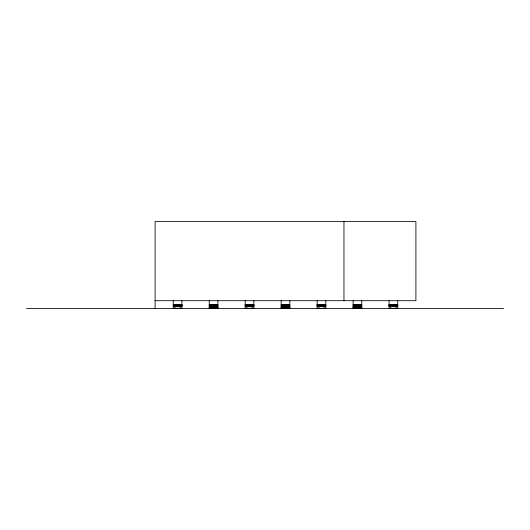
<?xml version="1.0" encoding="UTF-8"?>
<svg xmlns="http://www.w3.org/2000/svg" width="530" height="530" viewBox="0 0 530 530"><rect width="100%" height="100%" fill="white"/><g stroke="black" fill="none" stroke-linecap="round" stroke-linejoin="round"><path stroke-width="0.79" d="M155.105 300.702L415.904 300.702L415.904 221.56L155.105 221.56L155.105 308.44M173.27 304.392L181.903 304.392M209.244 304.392L217.876 304.392M245.218 304.392L253.85 304.392M281.185 304.392L289.824 304.392M317.159 304.392L325.791 304.392M353.132 304.392L361.765 304.392M389.106 304.392L397.738 304.392M173.27 304.671L181.903 304.671M245.218 304.671L253.85 304.671M317.159 304.671L325.791 304.671M389.106 304.671L397.738 304.671M173.27 304.949L181.903 304.949M209.244 304.916L217.876 304.916M245.218 304.949L253.85 304.949M281.185 304.916L289.824 304.916M317.159 304.949L325.791 304.949M353.132 304.916L361.765 304.916M389.106 304.949L397.738 304.949M173.27 305.207L181.903 305.207M245.218 305.207L253.85 305.207M317.159 305.207L325.791 305.207M389.106 305.207L397.738 305.207M173.27 305.446L181.903 305.446M209.244 305.439L217.876 305.439M245.218 305.446L253.85 305.446M281.185 305.439L289.824 305.439M317.159 305.446L325.791 305.446M353.132 305.439L361.765 305.439M389.106 305.446L397.738 305.446M173.27 305.664L181.903 305.664M245.218 305.664L253.85 305.664M317.159 305.664L325.791 305.664M389.106 305.664L397.738 305.664M173.27 305.843L181.903 305.843M245.218 305.843L253.85 305.843M317.159 305.843L325.791 305.843M389.106 305.843L397.738 305.843M173.27 305.995L181.903 305.995M209.244 305.936L217.876 305.936M245.218 305.995L253.85 305.995M281.185 305.936L289.824 305.936M317.159 305.995L325.791 305.995M353.132 305.936L361.765 305.936M389.106 305.995L397.738 305.995M173.27 306.101L181.903 306.101M245.218 306.101L253.85 306.101M317.159 306.101L325.791 306.101M389.106 306.101L397.738 306.101M173.27 306.188L181.903 306.188M245.218 306.188L253.85 306.188M317.159 306.168L325.791 306.188M389.106 306.188L397.738 306.188M209.244 306.413L217.876 306.413M281.185 306.413L289.824 306.413M353.132 306.413L361.765 306.413M209.244 306.857L217.876 306.857M281.185 306.857L289.824 306.857M353.132 306.857L361.765 306.857M209.244 307.254L217.876 307.254M281.185 307.254L289.824 307.254M353.132 307.254L361.765 307.254M209.244 307.599L217.876 307.599M281.185 307.599L289.824 307.599M353.132 307.599L361.765 307.599M209.244 307.897L217.876 307.897M281.185 307.897L289.824 307.897M353.132 307.897L361.765 307.897M209.244 308.129L217.876 308.129M281.185 308.129L289.824 308.129M353.132 308.129L361.765 308.129M173.27 308.301L181.903 308.301M209.244 308.301L217.876 308.301M245.218 308.301L253.85 308.301M281.185 308.301L289.824 308.301M317.159 308.301L325.791 308.301M353.132 308.301L361.765 308.301M389.106 308.301L397.738 308.301M173.27 308.4L181.903 308.4M209.244 308.4L217.876 308.4M245.218 308.4L253.85 308.4M281.185 308.4L289.824 308.4M317.159 308.4L325.791 308.4M353.132 308.4L361.765 308.4M389.106 308.4L397.738 308.4M26.5 308.44L503.5 308.44M397.738 300.702L397.738 308.44M396.062 306.188L396.062 308.44M390.782 306.188L390.782 308.44M389.106 300.702L389.106 308.44M361.765 300.702L361.765 308.44M353.132 300.702L353.132 308.44M343.963 221.56L343.963 300.702M325.791 300.702L325.791 308.44M324.115 306.188L324.115 308.44M318.841 306.188L318.841 308.44M317.159 300.702L317.159 308.44M289.824 300.702L289.824 308.44M281.185 300.702L281.185 308.44M253.85 300.702L253.85 308.44M252.174 306.188L252.174 308.44M246.894 306.188L246.894 308.44M245.218 300.702L245.218 308.44M217.876 300.702L217.876 308.44M209.244 300.702L209.244 308.44M181.903 300.702L181.903 308.44M180.227 306.188L180.227 308.44M174.946 306.188L174.946 308.44M173.27 300.702L173.27 308.44"/></g></svg>
